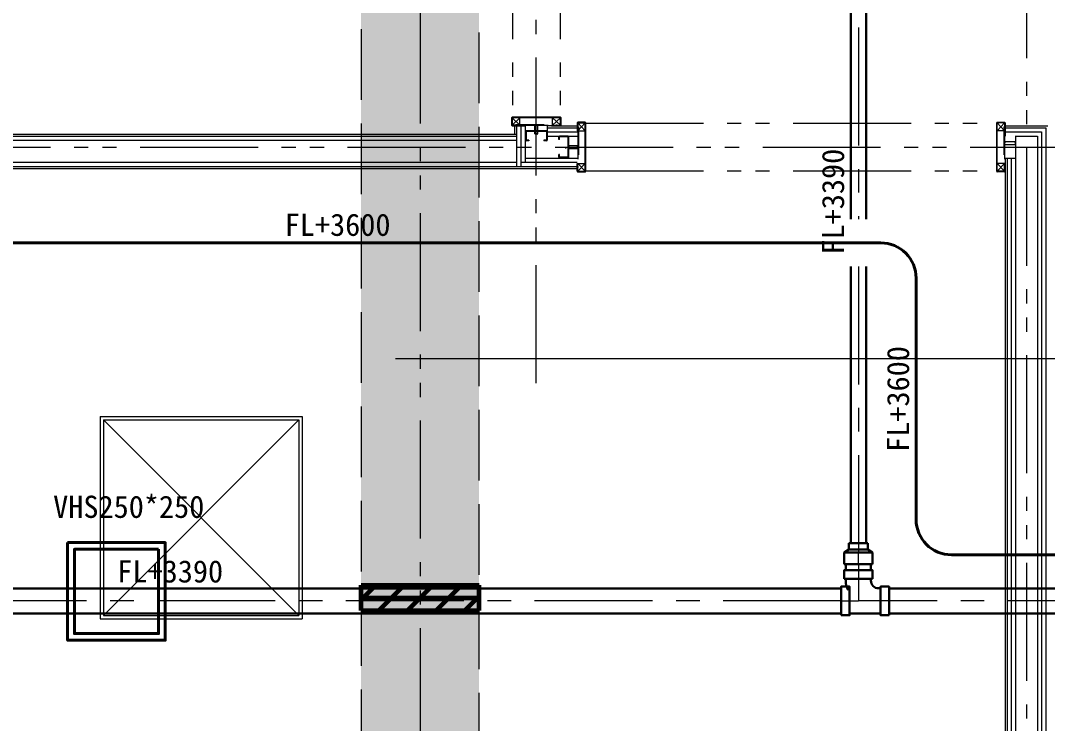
# Model space of a CAD drawing. Units: millimetres at full size. Extents: x -22551 to 92397, y -19340 to 14894.
# Drawn here: x -6824 to -3776, y 4 to 2090 of the extents above; entities that cross this region are included whole.
import ezdxf
from ezdxf.enums import TextEntityAlignment as Align

# ---------------------------------------------------------------- set-up
doc = ezdxf.new("R2010")
doc.units = ezdxf.units.MM
doc.header["$LTSCALE"] = 70
for name, pattern in [('CHAIN1', [8, 5, -1, 1, -1]), ('DASHED1', [1.8, 1.2, -0.6]), ('DASHED3', [4, 3, -1]), ('DOUBLE_CHAIN1', [8.8, 5, -1, 0.6, -0.6, 0.6, -1])]:
    doc.linetypes.add(name, pattern=pattern)
for name, color, linetype, lineweight in [('1-2_階なし_梁', 9, 'DASHED3', 15), ('1-4_配管－汚水８：耐火ＤＶ', 2, 'Continuous', 30), ('1-6_配管－冷媒：冷媒配管用銅管', 5, 'Continuous', 40), ('2-0_通芯', 7, 'Continuous', 15), ('3-F_スリーブ', 1, 'Continuous', 60), ('7-C_配管－ドレン５：耐火二層管', 2, 'Continuous', 30), ('9-0_無題1', 5, 'Continuous', 40)]:
    doc.layers.add(name, color=color, linetype=linetype, lineweight=lineweight)
doc.styles.add('ＭＳ ゴシック', font='')
doc.styles.get('ＭＳ ゴシック').set_extended_font_data('MS Gothic')

# ---------------------------------------------------------------- blocks, each defined once
blk = doc.blocks.new('グループ部品-125')
at = {"layer": '2-0_通芯', "linetype": 'DOUBLE_CHAIN1'}
for p, q in [((-5638.39, 11374.3), (-5638.39, -7111.67)), ((-5293.39, 1013.66), (-5293.39, 8017.87)), ((-5363.89, 4232.8), (-5363.89, 1802.8)), ((-5222.89, 4232.8), (-5222.89, 1802.8)), ((-3838.39, 2328.28), (-3838.39, -6725.7)), ((-5341.89, 1779.3), (-5365.39, 1801.3)), ((-5365.39, 1779.3), (-5341.89, 1801.3)), ((-5341.89, 1779.3), (-5341.89, 1801.3)), ((-5221.39, 1779.3), (-5244.89, 1801.3)), ((-5244.89, 1779.3), (-5221.39, 1801.3)), ((-5244.89, 1779.3), (-5244.89, 1801.3)), ((-5170.39, 1762.8), (-5148.39, 1786.3)), ((-5170.39, 1786.3), (-5148.39, 1762.8)), ((-5146.89, 1784.8), (-3926.89, 1784.8)), ((-3903.39, 1762.8), (-3925.39, 1786.3)), ((-3903.39, 1786.3), (-3925.39, 1762.8)), ((-5170.39, 1762.8), (-5148.39, 1762.8)), ((-3903.39, 1762.8), (-3925.39, 1762.8)), ((-12629.45, 1714.3), (-3366.11, 1714.3)), ((-5170.39, 1665.8), (-5148.39, 1665.8)), ((-5170.39, 1642.3), (-5148.39, 1665.8)), ((-5170.39, 1665.8), (-5148.39, 1642.3)), ((-3903.39, 1665.8), (-3925.39, 1665.8)), ((-3903.39, 1642.3), (-3925.39, 1665.8)), ((-3903.39, 1665.8), (-3925.39, 1642.3)), ((-5146.89, 1643.8), (-3926.89, 1643.8))]:
    blk.add_line(p, q, dxfattribs=at)
at = {"layer": '2-0_通芯'}
for p, q in [((-5366.89, 1801.3), (-5366.89, 1779.3)), ((-5221.39, 1802.8), (-5365.39, 1802.8)), ((-5365.39, 1801.3), (-5365.39, 1779.3)), ((-5221.39, 1801.3), (-5365.39, 1801.3)), ((-5221.39, 1779.3), (-5221.39, 1801.3)), ((-5219.89, 1779.3), (-5219.89, 1801.3)), ((-5341.89, 1779.3), (-5365.39, 1779.3)), ((-5365.39, 1777.8), (-5325.89, 1777.8)), ((-5356.89, 1752.8), (-5356.89, 1777.8)), ((-5350.89, 1656.8), (-5350.89, 1777.8)), ((-5341.89, 1779.3), (-5341.89, 1777.8)), ((-5338.39, 1656.8), (-5338.39, 1777.8)), ((-5325.89, 1669.3), (-5325.89, 1777.8)), ((-5297.89, 1753.5), (-5297.89, 1778.61)), ((-5288.89, 1753.53), (-5288.89, 1778.61)), ((-5260.89, 1777.8), (-5260.89, 1735.2)), ((-5221.39, 1777.8), (-5260.89, 1777.8)), ((-5260.89, 1771.8), (-5171.89, 1771.8)), ((-5248.39, 1777.8), (-5171.89, 1777.8)), ((-5171.89, 1786.3), (-5171.89, 1762.8)), ((-5148.39, 1787.8), (-5170.39, 1787.8)), ((-5170.39, 1786.3), (-5148.39, 1786.3)), ((-5170.39, 1786.3), (-5170.39, 1762.8)), ((-5148.39, 1642.3), (-5148.39, 1786.3)), ((-5146.89, 1642.3), (-5146.89, 1786.3)), ((-3926.89, 1642.3), (-3926.89, 1786.3)), ((-3925.39, 1787.8), (-3903.39, 1787.8)), ((-3903.39, 1786.3), (-3925.39, 1786.3)), ((-3925.39, 1642.3), (-3925.39, 1786.3)), ((-3903.39, 1786.3), (-3903.39, 1762.8)), ((-3901.89, 1786.3), (-3901.89, 1746.8)), ((-3901.89, 1777.8), (-3774.89, 1777.8)), ((-3901.89, 1771.8), (-3780.89, 1771.8)), ((-3780.89, 1771.8), (-3780.89, -963.2)), ((-9708.39, 1752.8), (-5350.89, 1752.8)), ((-9708.39, 1746.8), (-5350.89, 1746.8)), ((-5325.89, 1760.4), (-5325.89, 1735.2)), ((-5323.59, 1760), (-5323.59, 1735.6)), ((-5263.29, 1762.8), (-5323.49, 1762.8)), ((-5263.69, 1760.5), (-5323.09, 1760.5)), ((-5263.19, 1760), (-5263.19, 1735.6)), ((-5260.89, 1759.3), (-5171.89, 1759.3)), ((-5260.89, 1746.8), (-5170.39, 1746.8)), ((-5226.89, 1736.8), (-5226.89, 1744.4)), ((-5224.59, 1736.8), (-5224.59, 1744)), ((-5199.29, 1746.8), (-5224.49, 1746.8)), ((-5199.69, 1744.5), (-5224.09, 1744.5)), ((-5199.19, 1684.6), (-5199.19, 1744)), ((-5196.89, 1681.8), (-5196.89, 1746.8)), ((-5196.89, 1684.2), (-5196.89, 1744.4)), ((-5171.89, 1762.8), (-5170.39, 1762.8)), ((-3901.89, 1762.8), (-3903.39, 1762.8)), ((-3901.89, 1759.3), (-3793.39, 1759.3)), ((-3870.89, 1747.22), (-3870.89, -938.2)), ((-3870.89, 1746.8), (-3805.89, 1746.8)), ((-3805.89, 1746.8), (-3805.89, -938.2)), ((-3793.39, 1759.3), (-3793.39, -938.2)), ((-10658.39, 1734.3), (-5350.89, 1734.3)), ((-5315.89, 1732.8), (-5323.49, 1732.8)), ((-5315.89, 1735.1), (-5323.09, 1735.1)), ((-5315.89, 1735.1), (-5315.89, 1732.8)), ((-5270.89, 1735.1), (-5270.89, 1732.8)), ((-5263.69, 1735.1), (-5270.89, 1735.1)), ((-5263.29, 1732.8), (-5270.89, 1732.8)), ((-5224.59, 1736.8), (-5226.89, 1736.8)), ((-5196.18, 1718.8), (-5171.08, 1718.8)), ((-5196.16, 1709.8), (-5171.08, 1709.8)), ((-3902.68, 1722.3), (-3871.63, 1722.3)), ((-3902.66, 1731.3), (-3871.58, 1731.3)), ((-5325.89, 1681.8), (-5170.39, 1681.8)), ((-5226.89, 1684.2), (-5226.89, 1691.8)), ((-5224.59, 1691.8), (-5226.89, 1691.8)), ((-5224.59, 1684.6), (-5224.59, 1691.8)), ((-5199.69, 1684.1), (-5224.09, 1684.1)), ((-3901.89, 1681.8), (-3901.89, -2240.7)), ((-3901.89, 1681.8), (-3870.89, 1681.8)), ((-3895.89, 1681.8), (-3895.89, -2253.2)), ((-3883.39, 1681.8), (-3883.39, -950.7)), ((-10658.39, 1669.3), (-5350.89, 1669.3)), ((-10658.39, 1656.8), (-5171.89, 1656.8)), ((-10658.39, 1650.8), (-5171.89, 1650.8)), ((-5338.39, 1669.3), (-5171.89, 1669.3)), ((-5171.89, 1665.8), (-5170.39, 1665.8)), ((-5171.89, 1642.3), (-5171.89, 1665.8)), ((-5170.39, 1642.3), (-5170.39, 1665.8)), ((-3903.39, 1642.3), (-3903.39, 1665.8)), ((-3901.89, 1665.8), (-3903.39, 1665.8)), ((-3901.89, 1642.3), (-3901.89, 1665.8)), ((-5170.39, 1642.3), (-5148.39, 1642.3)), ((-5170.39, 1640.8), (-5148.39, 1640.8)), ((-3903.39, 1642.3), (-3925.39, 1642.3)), ((-3903.39, 1640.8), (-3925.39, 1640.8)), ((-2590.59, 1086.09), (-5711.46, 1086.09)), ((-6588.39, 914.3), (-6588.39, 314.3)), ((-6588.39, 914.3), (-5988.39, 914.3)), ((-6578.39, 904.3), (-5998.39, 904.3)), ((-6578.39, 904.3), (-6578.39, 324.3)), ((-6578.39, 904.3), (-5998.39, 324.3)), ((-5988.39, 914.3), (-5988.39, 314.3)), ((-6588.39, 314.3), (-5988.39, 314.3)), ((-6578.39, 324.3), (-5998.39, 324.3))]:
    blk.add_line(p, q, dxfattribs=at)
at = {"layer": '2-0_通芯', "linetype": 'DASHED1'}
for p, q in [((-5353.89, 1781.6), (-5353.89, 1779.3)), ((-5353.89, 1781.6), (-5232.89, 1781.6)), ((-5341.89, 1779.3), (-5244.89, 1779.3)), ((-5232.89, 1779.3), (-5232.89, 1781.6)), ((-5168.09, 1774.8), (-5170.39, 1774.8)), ((-5168.09, 1774.8), (-5168.09, 1655.3)), ((-3905.69, 1774.8), (-3905.69, 1655.3)), ((-3905.69, 1774.8), (-3903.39, 1774.8)), ((-5170.39, 1762.8), (-5170.39, 1665.8)), ((-3903.39, 1762.8), (-3903.39, 1665.8)), ((-5170.39, 1655.3), (-5168.09, 1655.3)), ((-3903.39, 1655.3), (-3905.69, 1655.3))]:
    blk.add_line(p, q, dxfattribs=at)
at = {"layer": '2-0_通芯'}
for points in [[(-5244.89, 1777.8), (-5244.89, 1779.3), (-5221.39, 1779.3)], [(-6578.39, 324.3), (-5998.39, 904.3), (-5998.39, 324.3)]]:
    blk.add_lwpolyline(points, dxfattribs=at)
for centre, radius, start, end in [((-5365.39, 1801.3), 1.5, 90, 180), ((-5221.39, 1801.3), 1.5, 0, 90), ((-5365.39, 1779.3), 1.5, 180, 270), ((-5295.66, 1775.29), 4, 55.43112, 124.5133), ((-5295.63, 1781.86), 4, 234.88675, 299.04061), ((-5291.12, 1775.29), 4, 56.08709, 129.84902), ((-5221.39, 1779.3), 1.5, 270, 0), ((-5170.39, 1786.3), 1.5, 90, 180), ((-5148.39, 1786.3), 1.5, 0, 90), ((-3925.39, 1786.3), 1.5, 90, 180), ((-3903.39, 1786.3), 1.5, 0, 90), ((-5323.49, 1760.4), 2.4, 90, 180), ((-5323.09, 1760), 0.5, 90, 180), ((-5295.63, 1756.8), 4, 235.53716, 303.55494), ((-5295.63, 1756.8), 4, 235.53716, 303.55494), ((-5291.12, 1750.15), 4, 56.30993, 124.95065), ((-5291.12, 1750.15), 4, 56.30993, 124.95065), ((-5291.19, 1756.8), 4, 236.58342, 305.10845), ((-5291.19, 1756.8), 4, 236.58342, 305.10845), ((-5263.69, 1760), 0.5, 0, 90), ((-5263.29, 1760.4), 2.4, 0, 90), ((-5224.49, 1744.4), 2.4, 90, 180), ((-5224.09, 1744), 0.5, 90, 180), ((-5199.69, 1744), 0.5, 0, 90), ((-5199.29, 1744.4), 2.4, 0, 90), ((-5323.49, 1735.2), 2.4, 180, 270), ((-5323.09, 1735.6), 0.5, 180, 270), ((-5263.69, 1735.6), 0.5, 270, 0), ((-5263.29, 1735.2), 2.4, 270, 0), ((-5202.89, 1712.1), 4, 146.58342, 215.10845), ((-5192.89, 1716.54), 4, 145.53716, 213.55494), ((-5192.89, 1712.1), 4, 146.58342, 215.10845), ((-5199.54, 1712.03), 4, 326.30993, 34.95065), ((-5167.83, 1716.54), 4, 144.88675, 209.04061), ((-5174.4, 1712.03), 4, 326.08709, 39.84902), ((-5174.4, 1716.57), 4, 325.43112, 34.5133), ((-3899.39, 1729), 4, 144.89155, 213.41658), ((-3899.39, 1724.56), 4, 146.44506, 214.46284), ((-3906.04, 1729.07), 4, 325.04935, 33.69007), ((-3868.33, 1724.56), 4, 150.95939, 215.11325), ((-3874.9, 1729.07), 4, 320.15098, 33.91291), ((-3874.9, 1724.53), 4, 325.4867, 34.56888), ((-5224.49, 1684.2), 2.4, 180, 270), ((-5224.09, 1684.6), 0.5, 180, 270), ((-5199.69, 1684.6), 0.5, 270, 0), ((-5199.29, 1684.2), 2.4, 270, 0), ((-5170.39, 1642.3), 1.5, 180, 270), ((-5148.39, 1642.3), 1.5, 270, 0), ((-3925.39, 1642.3), 1.5, 180, 270), ((-3903.39, 1642.3), 1.5, 270, 0)]:
    blk.add_arc(centre, radius, start, end, dxfattribs=at)

msp = doc.modelspace()

# ---------------------------------------------------------------- linework, layer by layer
at = {"layer": '1-2_階なし_梁', "color": 7}
msp.add_lwpolyline([(-5813.39, -955.7), (-5463.39, -955.7), (-5463.39, 6544.3), (-5813.39, 6544.3)], close=True, dxfattribs=at)
msp.add_lwpolyline([(-5813.39, -955.7), (-5463.39, -955.7), (-5463.39, 6544.3), (-5813.39, 6544.3)], close=True, dxfattribs=at)
at = {"layer": '1-2_階なし_梁'}
for points in [[(-5813.39, 6544.3), (-5463.39, -955.7), (-5463.39, 6544.3)], [(-5813.39, 6544.3), (-5813.39, -955.7), (-5463.39, -955.7)]]:
    msp.add_solid(points, dxfattribs=at)
at = {"layer": '1-4_配管－汚水８：耐火ＤＶ', "color": 7, "linetype": 'CHAIN1', "lineweight": 15}
for p, q in [((-4337.5, 458.16), (-4337.5, 367.16)), ((-4388.5, 367.16), (-10161.39, 367.16)), ((-4388.5, 367.16), (-4337.5, 367.16)), ((-4246.5, 367.16), (-4337.5, 367.16)), ((-1863.64, 367.16), (-4246.5, 367.16))]:
    msp.add_line(p, q, dxfattribs=at)
at = {"layer": '1-4_配管－汚水８：耐火ＤＶ'}
for p, q in [((-4380, 433.16), (-4295, 433.16)), ((-4375.1, 427.45), (-4375.1, 433.16)), ((-4300.1, 427.56), (-4300.1, 433.16)), ((-4388.5, 403.91), (-10161.39, 403.91)), ((-4277.3, 404.76), (-4271.5, 404.76)), ((-1863.64, 403.91), (-4246.5, 403.91)), ((-10161.39, 330.41), (-4388.5, 330.41)), ((-4271.5, 329.56), (-4363.5, 329.56)), ((-4246.5, 330.41), (-1863.64, 330.41))]:
    msp.add_line(p, q, dxfattribs=at)
msp.add_lwpolyline([(-4380, 433.16), (-4380, 458.16), (-4295, 458.16), (-4295, 433.16)], dxfattribs=at)
for points in [[(-4388.5, 324.66), (-4388.5, 409.66), (-4363.5, 409.66), (-4363.5, 324.66)], [(-4246.5, 324.66), (-4246.5, 409.66), (-4271.5, 409.66), (-4271.5, 324.66)]]:
    msp.add_lwpolyline(points, close=True, dxfattribs=at)
for centre, radius, end in [((-4318.1, 427.45), 57, 210), ((-4277.3, 427.56), 22.8, 270)]:
    msp.add_arc(centre, radius, 180, end, dxfattribs=at)
at = {"layer": '1-6_配管－冷媒：冷媒配管用銅管'}
for p, q in [((-4270.99, 1429.92), (-7351.23, 1429.92)), ((-4165.99, 609.04), (-4165.99, 1324.92)), ((-1846.14, 504.04), (-4060.99, 504.04))]:
    msp.add_line(p, q, dxfattribs=at)
for centre, start, end in [((-4270.99, 1324.92), 0, 90), ((-4060.99, 609.04), 180, 270)]:
    msp.add_arc(centre, 105, start, end, dxfattribs=at)
at = {"layer": '3-F_スリーブ'}
for p, q in [((-5813.39, 414.04), (-5463.39, 414.04)), ((-5813.39, 339.04), (-5813.39, 414.04)), ((-5770.23, 414.04), (-5813.39, 370.87)), ((-5760.37, 339.04), (-5685.37, 414.04)), ((-5675.52, 339.04), (-5600.52, 414.04)), ((-5590.67, 339.04), (-5515.67, 414.04)), ((-5463.39, 339.04), (-5463.39, 414.04)), ((-5505.82, 339.04), (-5463.39, 381.46)), ((-5813.39, 339.04), (-5463.39, 339.04))]:
    msp.add_line(p, q, dxfattribs=at)
at = {"layer": '3-F_スリーブ', "linetype": 'CHAIN1'}
msp.add_line((-5813.39, 376.54), (-5463.39, 376.54), dxfattribs=at)
at = {"layer": '7-C_配管－ドレン５：耐火二層管'}
for p, q in [((-4360.25, 2629.07), (-4360.25, 1499.92)), ((-4314.75, 1499.92), (-4314.75, 2629.07)), ((-4360.25, 1359.92), (-4360.25, 539.16)), ((-4314.75, 539.16), (-4314.75, 1359.92)), ((-4309.5, 539.16), (-4365.5, 539.16)), ((-4309.5, 519.53), (-4365.5, 519.53)), ((-4309.5, 519.53), (-4309.5, 539.16)), ((-4295, 511.16), (-4309.5, 519.53)), ((-4380, 476.16), (-4380, 511.16)), ((-4380, 511.16), (-4295, 511.16)), ((-4295, 476.16), (-4295, 511.16)), ((-4380, 476.16), (-4295, 476.16)), ((-4374.25, 476.16), (-4374.25, 458.16)), ((-4300.75, 458.16), (-4300.75, 476.16))]:
    msp.add_line(p, q, dxfattribs=at)
at = {"layer": '7-C_配管－ドレン５：耐火二層管', "color": 7, "linetype": 'CHAIN1', "lineweight": 15}
for p, q in [((-4337.5, 2629.07), (-4337.5, 1499.92)), ((-4337.5, 1359.92), (-4337.5, 539.16)), ((-4337.5, 539.16), (-4337.5, 507.66)), ((-4337.5, 476.16), (-4337.5, 507.66)), ((-4337.5, 476.16), (-4337.5, 458.16))]:
    msp.add_line(p, q, dxfattribs=at)
at = {"layer": '7-C_配管－ドレン５：耐火二層管'}
msp.add_lwpolyline([(-4380, 511.16), (-4365.5, 519.53), (-4365.5, 539.16)], dxfattribs=at)
at = {"layer": '9-0_無題1'}
for points in [[(-6684.64, 540.55), (-6394.64, 540.55), (-6394.64, 250.55), (-6684.64, 250.55)], [(-6414.64, 520.55), (-6414.64, 270.55), (-6664.64, 270.55), (-6664.64, 520.55)]]:
    msp.add_lwpolyline(points, close=True, dxfattribs=at)

# ---------------------------------------------------------------- block references
at = {"layer": '2-0_通芯'}
msp.add_blockref('グループ部品-125', (0, 0), dxfattribs=at)

# ---------------------------------------------------------------- texts
at = {"layer": '1-4_配管－汚水８：耐火ＤＶ', "color": 1, "style": 'ＭＳ ゴシック'}
msp.add_text('FL+3390', height=65.98, dxfattribs=at).set_placement((-6537.24, 402.16), align=Align.BOTTOM_LEFT)
at = {"layer": '1-6_配管－冷媒：冷媒配管用銅管', "color": 1, "style": 'ＭＳ ゴシック'}
msp.add_text('FL+3600', height=65.98, dxfattribs=at).set_placement((-6040.33, 1430.92), align=Align.BOTTOM_LEFT)
msp.add_text('FL+3600', height=65.98, rotation=90, dxfattribs=at).set_placement((-4166.99, 809.48), align=Align.BOTTOM_LEFT)
at = {"layer": '7-C_配管－ドレン５：耐火二層管', "color": 1, "style": 'ＭＳ ゴシック'}
msp.add_text('FL+3390', height=65.98, rotation=90, dxfattribs=at).set_placement((-4360, 1395.11), align=Align.BOTTOM_LEFT)
at = {"layer": '9-0_無題1', "color": 7, "style": 'ＭＳ ゴシック'}
msp.add_text('VHS250*250', height=65.98, dxfattribs=at).set_placement((-6727.61, 593.86), align=Align.BOTTOM_LEFT)

doc.saveas('drawing.dxf')
